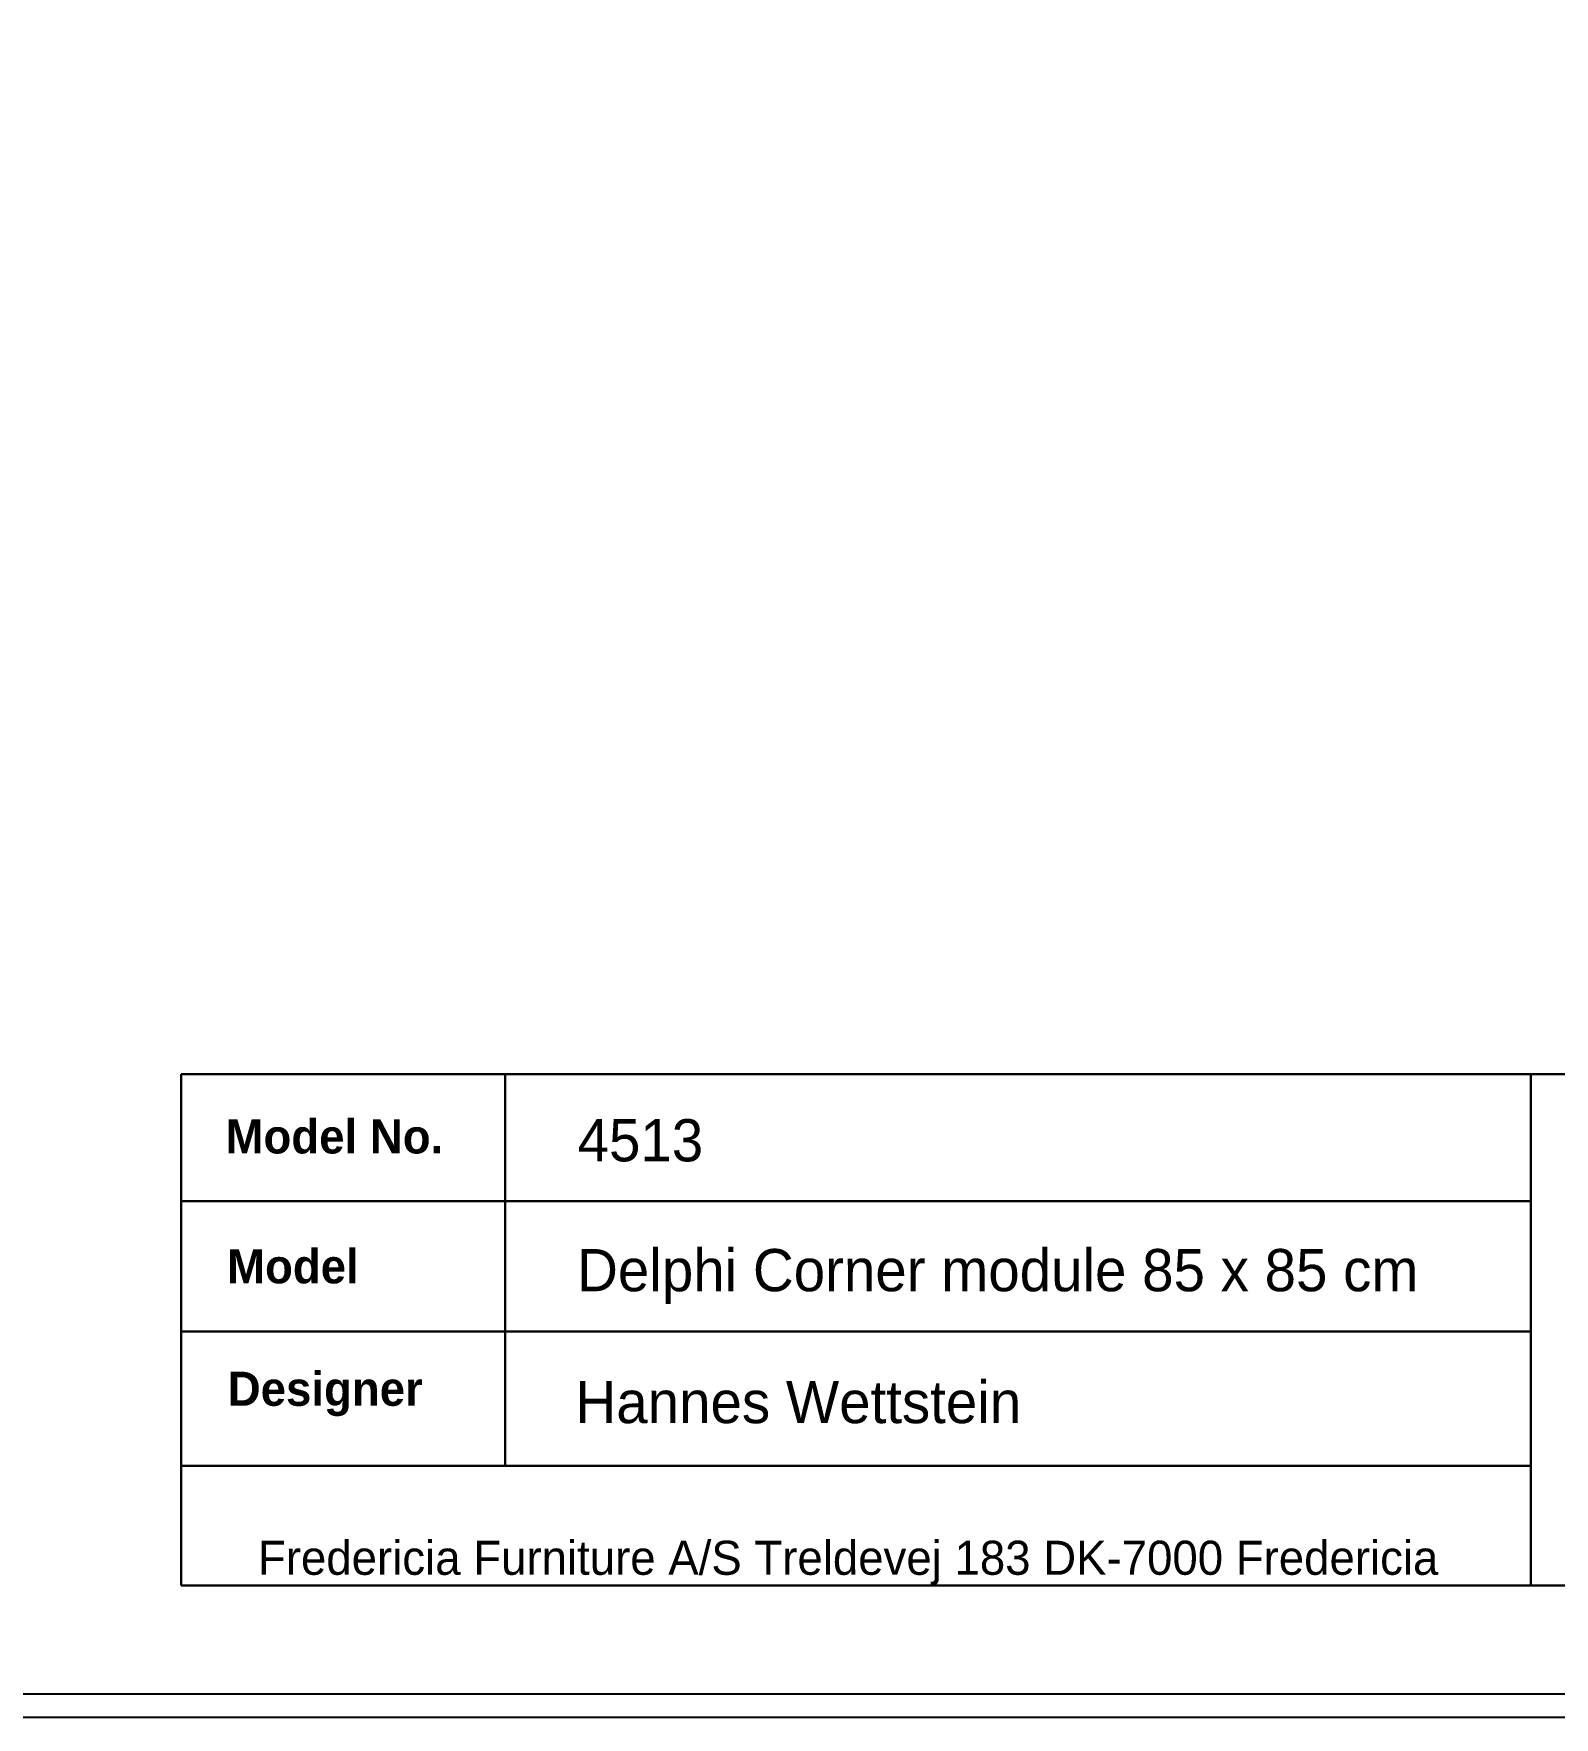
# Model space of a CAD drawing. Header units: millimetres. Extents: x 0 to 2575, y 0 to 3642.
# Drawn here: x 1300 to 2131, y 0 to 920 of the extents above; entities that cross this region are included whole.
import ezdxf

# ---------------------------------------------------------------- set-up
doc = ezdxf.new("R2010")
doc.units = ezdxf.units.MM
doc.layers.add('4513 Delphi Corner module 85 x 85 cm', color=7, linetype='Continuous', true_color=0x000000)
doc.styles.add('Circular Std Bold-Bold', font='')
doc.styles.add('Circular Std Book-Medium', font='')
doc.styles.get('Circular Std Bold-Bold').set_extended_font_data('Circular Std', bold=True)
doc.styles.get('Circular Std Book-Medium').set_extended_font_data('Circular Std')

msp = doc.modelspace()

# ---------------------------------------------------------------- linework, layer by layer
at = {"layer": '4513 Delphi Corner module 85 x 85 cm', "lineweight": 30}
for p, q in [((1380.76, 351.44), (1380.76, 72.08)), ((2118.27, 351.44), (1380.76, 351.44)), ((2118.27, 351.44), (2118.27, 72.08)), ((2509.39, 351.44), (2118.27, 351.44)), ((1380.76, 72.08), (2118.27, 72.08)), ((2118.27, 72.08), (2509.39, 72.08))]:
    msp.add_line(p, q, dxfattribs=at)
at = {"layer": '4513 Delphi Corner module 85 x 85 cm'}
for points in [[(0, 0), (2575.09, 0), (2575.09, 3641.92), (0, 3641.92)], [(12.82, 12.82), (2562.27, 12.82), (2562.27, 3629.1), (12.82, 3629.1)]]:
    msp.add_lwpolyline(points, close=True, dxfattribs=at)
at = {"layer": '4513 Delphi Corner module 85 x 85 cm', "lineweight": 30}
for points in [[(1557.7, 351.44), (1557.7, 137.48)], [(1380.76, 282.11), (2118.27, 282.11)], [(1380.76, 210.79), (2118.27, 210.79)], [(1380.76, 137.48), (2118.27, 137.48)]]:
    msp.add_lwpolyline(points, dxfattribs=at)

# ---------------------------------------------------------------- texts
at = {"layer": '4513 Delphi Corner module 85 x 85 cm'}
for s, insert, char_height, width, attachment_point, style in [('Model No.', (1404.92, 307.87), 18.624, 290.2145, 7, 'Circular Std Bold-Bold'), ('4513', (1597.29, 326.9), 23.078, 175.2406, 1, 'Circular Std Book-Medium'), ('Model', (1405.75, 236.89), 18.624, 189.9288, 7, 'Circular Std Bold-Bold'), ('Delphi Corner module 85 x 85 cm', (1597.04, 255.93), 23.078, 1019.2361, 1, 'Circular Std Book-Medium'), ('Designer', (1406.14, 164.5), 18.624, 253.1702, 7, 'Circular Std Bold-Bold'), ('Hannes Wettstein', (1596.16, 183.84), 23.078, 564.777, 1, 'Circular Std Book-Medium'), ('Fredericia Furniture A/S Treldevej 183 DK-7000 Fredericia', (1745.15, 96.51), 18.6245, 1398.4738, 2, 'Circular Std Book-Medium')]:
    msp.add_mtext(s, dxfattribs=dict(at, insert=insert, char_height=char_height, width=width, attachment_point=attachment_point, style=style))

doc.saveas('drawing.dxf')
